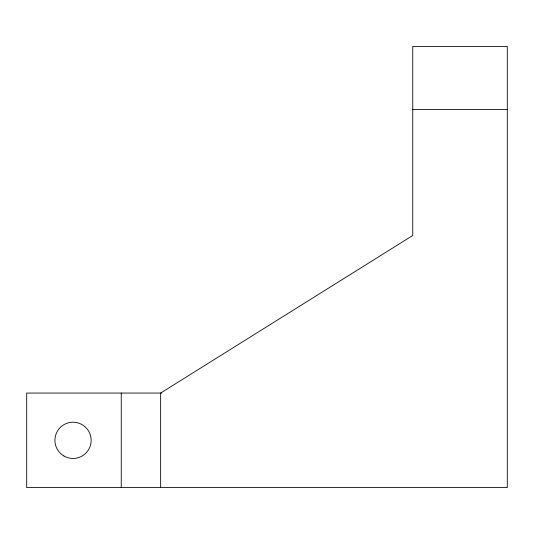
<?xml version="1.0" encoding="UTF-8"?>
<svg xmlns="http://www.w3.org/2000/svg" width="534" height="534" viewBox="0 0 534 534"><rect width="100%" height="100%" fill="white"/><g stroke="black" fill="none" stroke-linecap="round" stroke-linejoin="round"><path stroke-width="0.8" d="M412.755 109.423L507.3 109.423M161.729 393.057L26.7 393.057L26.7 487.602L507.3 487.602L507.3 46.398L412.755 46.398L412.755 235.487L160.641 393.057L160.641 487.602M121.245 393.057L121.245 487.602M63.973 456.023A18.123 18.123 0 0 0 91.154 440.33A18.123 18.123 0 0 0 63.973 424.637A18.123 18.123 0 0 0 63.973 456.023"/></g></svg>
